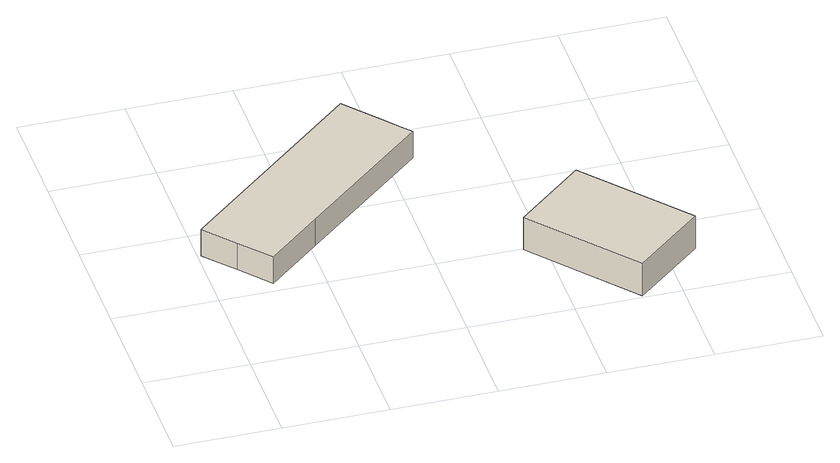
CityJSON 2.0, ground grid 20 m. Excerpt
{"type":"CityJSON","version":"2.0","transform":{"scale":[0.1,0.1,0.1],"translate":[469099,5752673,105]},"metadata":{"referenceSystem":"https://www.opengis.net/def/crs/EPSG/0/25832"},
"CityObjects":{
"building1":{"type":"Building","attributes":{"Gemeindeschluessel":"05711000","BezugspunktDach":"2000","function":"31001_2720","measuredHeight":6.53},"address":[{"country":"Germany","locality":"Bielefeld","thoroughfareNumber":"258","thoroughfareName":"Verler Straße"}],"geometry":[{"type":"Solid","lod":"1","boundaries":[[[[0,1,2,3,4,5,6,7]],[[8,9,10,11,12,13,14,15]],[[8,15,7,6]],[[9,8,6,5]],[[10,9,5,4]],[[11,10,4,3]],[[12,11,3,2]],[[13,12,2,1]],[[14,13,1,0]],[[15,14,0,7]]]]}]},
"building2":{"type":"Building","attributes":{"Gemeindeschluessel":"05711000","BezugspunktDach":"2000","function":"31001_2720","measuredHeight":8.62},"address":[{"country":"Germany","locality":"Bielefeld","thoroughfareNumber":"258","thoroughfareName":"Verler Straße"}],"geometry":[{"type":"Solid","lod":"1","boundaries":[[[[16,17,18,19]],[[20,21,22,23]],[[20,23,19,18]],[[21,20,18,17]],[[22,21,17,16]],[[23,22,16,19]]]]}]}
},
"vertices":[
[449,516,60],[432,535,60],[399,574,60],[349,632,60],[6,337,60],[56,279,60],[106,221,60],[208,309,60],[106,221,2],[56,279,2],[6,337,2],[349,632,2],[399,574,2],[432,535,2],[449,516,2],[208,309,2],
[690,308,72],[561,197,72],[725,5,72],[855,116,72],[725,5,1],[561,197,1],[690,308,1],[855,116,1]
]}
